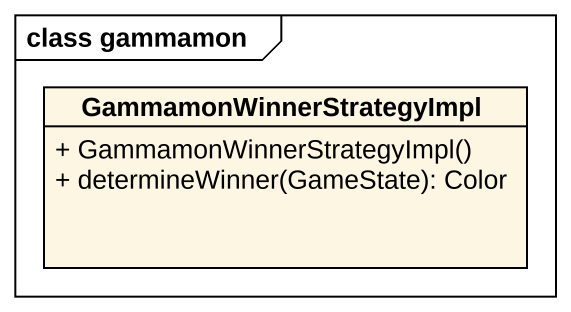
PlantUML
@startuml
mainframe class gammamon
hide circle
hide empty members
skinparam classAttributeIconSize 0
class GammamonWinnerStrategyImpl {
  + GammamonWinnerStrategyImpl()
  + determineWinner(GameState): Color
}
@enduml
